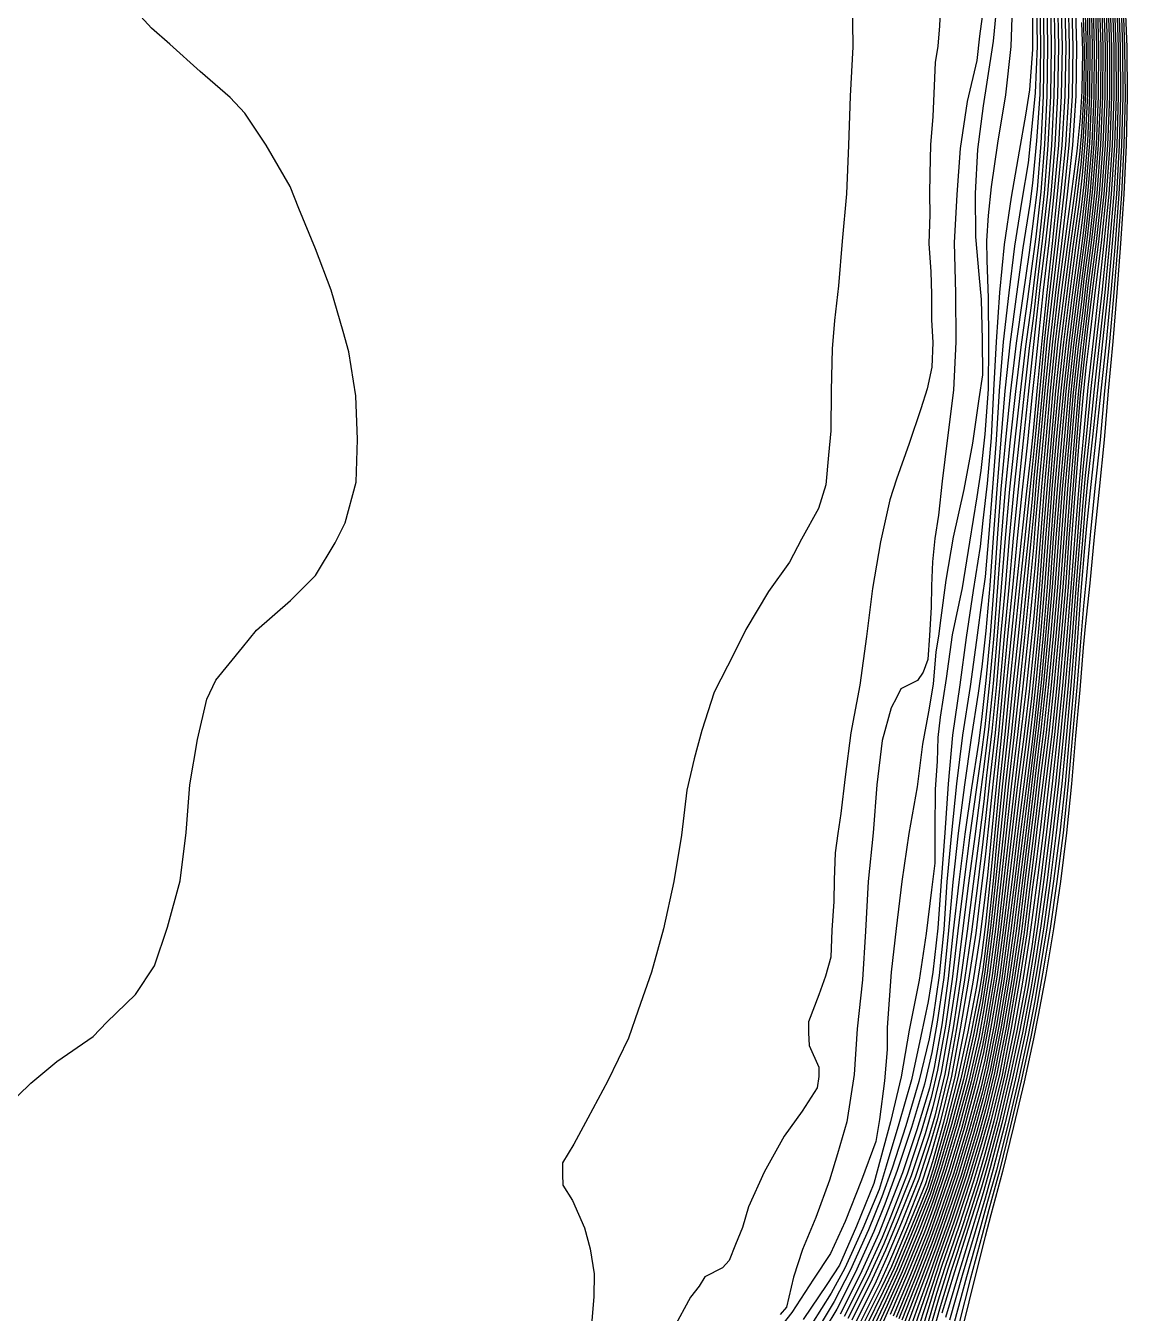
# Model space of a CAD drawing. Header units: feet. Extents: x 333642 to 335017, y 470420 to 471851.
# Drawn here: x 334904.9 to 335017, y 471183.6 to 471314.7 of the extents above; entities that cross this region are included whole.
import ezdxf

# ---------------------------------------------------------------- set-up
doc = ezdxf.new("R2010")
doc.units = ezdxf.units.FT
doc.header["$MEASUREMENT"] = 0
doc.layers.add('Contour', color=7, linetype='CONTINUOUS', true_color=0xffffff)

msp = doc.modelspace()

# ---------------------------------------------------------------- linework, layer by layer
at = {"layer": 'Contour', "color": 18, "linetype": 'Continuous', "true_color": 0x000000}
for points, elevation in [([(334902.84273, 471204.539697), (334905.368203, 471207.028174), (334908.028306, 471209.219541), (334911.736293, 471211.781924), (334913.114236, 471213.211283), (334916.041171, 471216.041087), (334917.953567, 471218.955761), (334919.301326, 471222.879308), (334920.577976, 471227.621375), (334921.178572, 471232.516835), (334921.546151, 471237.399353), (334922.337429, 471242.015256), (334923.27475, 471246.11363), (334924.220484, 471248.042852), (334926.914381, 471251.375231), (334928.344113, 471253.139455), (334931.805918, 471256.153117), (334934.357576, 471258.70942), (334936.36823, 471262.007922), (334937.387074, 471264.041176), (334938.477352, 471268.196672), (334938.626718, 471272.546971), (334938.443377, 471276.982355), (334937.743907, 471281.448473), (334937.154755, 471283.54072), (334935.962782, 471287.755734), (334934.341314, 471291.954319), (334932.665454, 471296.041515), (334931.758719, 471298.301603), (334929.328182, 471302.493175), (334927.145345, 471305.748304), (334925.66699, 471307.371221), (334922.613693, 471309.996921), (334919.519291, 471312.769457), (334917.657218, 471314.426754), (334914.744744, 471317.645274)], -2), ([(334988.984299, 471317.492075), (334989.05612, 471312.50216), (334988.766221, 471307.506215), (334988.6022, 471302.495677), (334988.404403, 471297.554111), (334987.953148, 471292.71906), (334987.593494, 471288.168251), (334987.1838, 471284.661263), (334986.926717, 471281.780325), (334986.844502, 471277.534573), (334986.813373, 471273.418527), (334986.557324, 471270.932316), (334986.294153, 471267.94042), (334985.545936, 471265.519321), (334983.830001, 471262.385151), (334982.580122, 471260.062694), (334980.457963, 471257.06977), (334978.14495, 471253.209355), (334976.952607, 471250.779523), (334974.92373, 471246.820577), (334973.657312, 471242.909269), (334972.896177, 471240.039034), (334972.147597, 471236.856159), (334971.612395, 471232.260284), (334970.808048, 471227.531517), (334969.75522, 471222.733798), (334968.544942, 471218.331149), (334967.198854, 471214.450818), (334966.208986, 471211.600334), (334964.095351, 471207.25668), (334962.082806, 471203.457676), (334960.655236, 471200.813206), (334959.488114, 471198.889903), (334959.476315, 471197.741807), (334959.537727, 471196.648401), (334960.522393, 471195.070962), (334961.736589, 471192.288976), (334962.317862, 471190.163568), (334962.710523, 471187.609214), (334962.676324, 471185.272547), (334962.446918, 471182.448771)], -2), ([(334998.018392, 471318.174587), (334997.872777, 471314.653912), (334997.688442, 471312.587086), (334997.422138, 471310.923906), (334997.270464, 471307.758725), (334997.198693, 471305.427944), (334996.934959, 471302.550815), (334996.877057, 471299.570871), (334996.842274, 471297.523307), (334996.888851, 471295.459696), (334996.776131, 471292.488468), (334996.996798, 471289.620528), (334997.065748, 471287.332702), (334997.043459, 471284.735558), (334997.175796, 471282.427095), (334997.066987, 471279.911096), (334996.594628, 471277.704675), (334995.973299, 471275.664486), (334994.782249, 471272.133903), (334993.482104, 471268.488357), (334992.815183, 471266.387349), (334991.851104, 471262.12837), (334991.046053, 471257.370893), (334990.444696, 471252.496147), (334989.756956, 471247.531762), (334988.852855, 471242.68708), (334988.278604, 471238.211023), (334987.814322, 471234.473348), (334987.531231, 471232.434019), (334987.253741, 471230.467368), (334987.146246, 471227.699869), (334987.115862, 471225.513205), (334986.91115, 471222.594004), (334986.803076, 471219.833833), (334986.27545, 471217.896026), (334985.583419, 471215.99267), (334984.516287, 471213.274659), (334984.520198, 471212.143903), (334984.6118, 471210.836706), (334985.59875, 471208.659984), (334985.590752, 471207.695646), (334985.399879, 471206.53771), (334983.884143, 471204.179061), (334982.069055, 471201.615229), (334980.010373, 471197.950539), (334978.410353, 471194.436154), (334977.803737, 471192.337959), (334977.088174, 471190.577367), (334976.442785, 471188.971962), (334975.776565, 471188.203236), (334973.968561, 471187.314575), (334973.397071, 471186.350542), (334972.504616, 471185.215661), (334970.792536, 471182.031174)], -2.5), ([(335003.766895, 471317.691972), (335003.314037, 471313.107663), (335002.681001, 471308.907382), (335002.299946, 471306.512181), (335001.716937, 471302.061668), (335001.502585, 471297.598926), (335001.520139, 471293.185902), (335001.878991, 471289.347273), (335002.116916, 471286.797761), (335002.204366, 471282.679092), (335002.233264, 471279.120012), (335001.87906, 471276.674941), (335001.217257, 471272.181468), (335000.356247, 471267.446905), (334999.242539, 471262.591415), (334998.518699, 471258.216224), (334998.010897, 471254.372143), (334997.74724, 471252.517752), (334997.493938, 471250.927307), (334997.226509, 471247.637227), (334996.746339, 471244.82054), (334996.130702, 471241.518237), (334995.583617, 471237.196816), (334994.75032, 471232.431449), (334994.0142, 471227.561308), (334993.462172, 471222.762161), (334992.960773, 471218.32954), (334992.732957, 471215.488087), (334992.534364, 471212.669011), (334992.525384, 471210.44146), (334992.279774, 471207.267554), (334991.768984, 471203.333322), (334991.377317, 471201.079599), (334989.921854, 471197.128327), (334988.25297, 471192.923169), (334986.76391, 471189.667024), (334985.031204, 471187.068372), (334982.828337, 471183.662999), (334981.192418, 471181.613898)], -3.5), ([(335002.523042, 471317.883771), (335001.950207, 471313.584531), (335001.671774, 471311.136737), (335000.693031, 471306.948148), (334999.976229, 471302.165002), (334999.61649, 471297.473406), (334999.372528, 471292.544606), (334999.483914, 471287.451929), (334999.537719, 471282.483421), (334999.287298, 471277.567934), (334998.694039, 471272.708536), (334998.150137, 471268.28534), (334997.76943, 471264.836478), (334997.385155, 471262.460821), (334997.161983, 471260.087122), (334997.052672, 471257.635701), (334997.019918, 471255.47924), (334996.856729, 471252.592704), (334996.660427, 471250.134049), (334996.192168, 471248.842524), (334995.609127, 471247.996158), (334993.928387, 471247.159864), (334993.537373, 471246.314541), (334992.932367, 471245.213289), (334992.020318, 471241.909902), (334991.483496, 471237.385336), (334991.106832, 471232.501278), (334990.603696, 471227.533527), (334990.32537, 471222.484386), (334990.015157, 471217.53322), (334989.498266, 471212.554999), (334989.179949, 471207.905148), (334988.436994, 471203.07445), (334987.480454, 471199.810747), (334986.65242, 471197.146869), (334985.283598, 471193.341737), (334983.9105, 471190.0977), (334982.990336, 471187.281096), (334982.29168, 471184.208944), (334981.663033, 471183.46438)], -3), ([(335005.292489, 471317.510621), (335005.11503, 471312.556112), (335004.594106, 471307.61432), (335003.773576, 471302.703342), (335003.116192, 471298.260079), (335002.832179, 471295.331558), (335002.651621, 471292.773242), (335002.667106, 471290.78924), (335002.813432, 471286.915344), (335002.846892, 471282.354169), (335002.831611, 471277.679688), (335002.482073, 471273.081012), (335002.076375, 471269.378229), (335001.665124, 471266.705373), (335000.918604, 471262.093942), (335000.15615, 471257.436382), (334999.166226, 471252.660133), (334998.552763, 471248.225967), (334997.944468, 471244.275722), (334997.679867, 471242.211162), (334997.633926, 471239.775754), (334997.433971, 471236.953821), (334997.393166, 471232.816639), (334997.376301, 471229.410427), (334997.057378, 471226.712836), (334996.523457, 471222.241646), (334995.796982, 471217.503417), (334994.786026, 471212.420144), (334993.966734, 471207.674491), (334992.892812, 471203.095645), (334991.854919, 471199.323918), (334991.190289, 471196.806941), (334989.42288, 471192.460973), (334987.669639, 471188.484812), (334986.411961, 471186.513564), (334983.992986, 471182.948733)], -4), ([(335008.430413, 471317.496736), (335008.495394, 471312.500947), (335008.415244, 471307.522473), (335008.18793, 471302.673957), (335007.792527, 471297.990837), (335007.312783, 471293.985068), (335006.993177, 471291.589588), (335006.34761, 471287.122624), (335005.681647, 471282.347231), (335005.097643, 471277.48538), (335004.587767, 471272.508914), (335004.122215, 471267.498494), (335003.741142, 471262.491211), (335003.387368, 471257.509502), (335003.034019, 471252.67036), (335002.592341, 471248.009144), (335002.14576, 471244.053412), (335001.829265, 471241.617053), (335001.1057, 471237.096244), (335000.449528, 471232.35174), (334999.817097, 471227.478572), (334999.250799, 471222.509635), (334998.761952, 471217.659577), (334998.086835, 471212.941959), (334997.329517, 471208.604695), (334996.835337, 471206.513522), (334995.569936, 471202.26216), (334994.109364, 471197.90316), (334992.585199, 471193.99304), (334991.677866, 471191.710103), (334989.789309, 471187.537151), (334987.76303, 471183.500797)], -6), ([(335008.789761, 471317.496176), (335008.864281, 471312.500834), (335008.781077, 471307.509266), (335008.548187, 471302.56099), (335008.175371, 471297.746031), (335007.655661, 471293.17223), (335007.236415, 471289.935217), (335006.832826, 471286.812378), (335006.180595, 471282.195552), (335005.598188, 471277.422929), (335005.065729, 471272.510056), (335004.555405, 471267.497841), (335004.146005, 471262.489517), (335003.769222, 471257.492508), (335003.387559, 471252.577837), (335002.958498, 471247.806114), (335002.480023, 471243.299441), (335002.117351, 471240.451289), (335001.603775, 471236.884872), (335000.966348, 471232.250133), (335000.327404, 471227.440854), (334999.7342, 471222.511177), (334999.168083, 471217.608143), (334998.463378, 471212.818242), (334997.666656, 471208.325222), (334996.999161, 471205.557608), (334996.000828, 471202.085431), (334994.556056, 471197.740283), (334992.895072, 471193.472574), (334992.02054, 471191.315777), (334990.226778, 471187.377587), (334988.155716, 471183.271793)], -6.5), ([(335009.149113, 471317.495569), (335009.23317, 471312.500686), (335009.149402, 471307.510243), (335008.897683, 471302.509833), (335008.533403, 471297.619261), (335008.011113, 471292.895659), (335007.465198, 471288.488937), (335007.207752, 471286.19634), (335006.627196, 471282.000002), (335006.062247, 471277.32967), (335005.531961, 471272.503307), (335004.988573, 471267.497111), (335004.550832, 471262.487685), (335004.151234, 471257.491502), (335003.726531, 471252.525764), (335003.312988, 471247.692372), (335002.841488, 471243.046346), (335002.365364, 471239.222255), (335002.052468, 471236.637133), (335001.449548, 471232.13766), (335000.816974, 471227.38489), (335000.21764, 471222.512802), (334999.579797, 471217.567963), (334998.850397, 471212.721164), (334998.024451, 471208.109809), (334997.179552, 471204.599428), (334996.399658, 471201.87152), (334994.971671, 471197.58499), (334993.262194, 471193.24014), (334992.189957, 471190.666773), (334990.629004, 471187.223837), (334988.538087, 471183.067567)], -7), ([(335009.50847, 471317.494914), (335009.602061, 471312.500503), (335009.517731, 471307.51126), (335009.255454, 471302.510861), (335008.855876, 471297.563454), (335008.328828, 471292.773155), (335007.768379, 471288.214355), (335007.417075, 471285.1366), (335007.003758, 471281.829298), (335006.473282, 471277.251684), (335005.961803, 471272.467504), (335005.421715, 471267.496306), (335004.95562, 471262.485716), (335004.533225, 471257.490431), (335004.075859, 471252.503286), (335003.658926, 471247.598143), (335003.197409, 471242.840323), (335002.662482, 471238.3381), (335002.362742, 471235.689938), (335001.895003, 471231.942388), (335001.282055, 471227.29249), (335000.685631, 471222.488414), (334999.996019, 471217.536332), (334999.245771, 471212.644296), (334998.398246, 471207.94276), (334997.380016, 471203.654064), (334996.785546, 471201.59397), (334995.388014, 471197.413337), (334993.639593, 471193.021769), (334992.362082, 471190.020884), (334991.027435, 471187.058304), (334988.930815, 471182.876365)], -7.5), ([(335009.867832, 471317.494211), (335009.970954, 471312.500285), (335009.886066, 471307.512316), (335009.613234, 471302.511938), (335009.182559, 471297.520414), (335008.655102, 471292.679913), (335008.089023, 471288.009688), (335007.646779, 471284.070786), (335007.363756, 471281.594179), (335006.875675, 471277.146392), (335006.386482, 471272.419106), (335005.85483, 471267.495426), (335005.360367, 471262.48361), (335004.915195, 471257.489297), (335004.4332, 471252.503451), (335003.988815, 471247.52342), (335003.536633, 471242.680063), (335003.002238, 471237.986705), (335002.555456, 471233.974873), (335002.289855, 471231.57527), (335001.716986, 471227.12681), (335001.131397, 471222.410821), (335000.421402, 471217.538509), (334999.608615, 471212.591413), (334998.732863, 471207.825243), (334997.659403, 471203.37429), (334996.895786, 471200.732174), (334995.753772, 471197.2355), (334993.993753, 471192.825497), (334992.532897, 471189.360569), (334991.419398, 471186.875214), (334989.335858, 471182.698015)], -8), ([(335010.2272, 471317.493461), (335010.339849, 471312.500032), (335010.254406, 471307.513412), (335009.971022, 471302.513065), (335009.516842, 471297.502369), (335008.991095, 471292.55312), (335008.421724, 471287.741371), (335007.936223, 471283.132626), (335007.590655, 471279.863606), (335007.256821, 471276.802393), (335006.805018, 471272.260455), (335006.282693, 471267.431378), (335005.765071, 471262.48137), (335005.297141, 471257.488099), (335004.790541, 471252.503617), (335004.325975, 471247.509289), (335003.859989, 471242.571962), (335003.328716, 471237.755159), (335002.844338, 471233.181207), (335002.512703, 471230.06296), (335002.103813, 471226.840175), (335001.546367, 471222.279537), (335000.832335, 471217.488539), (334999.974035, 471212.548321), (334999.073364, 471207.730857), (334997.956278, 471203.170294), (334997.007868, 471199.849968), (334996.112756, 471197.024869), (334994.352868, 471192.633309), (334992.707606, 471188.703), (334991.795015, 471186.671778), (334989.734035, 471182.529127)], -8.5), ([(335010.586574, 471317.492664), (335010.708746, 471312.499743), (335010.622751, 471307.514547), (335010.328819, 471302.514241), (335009.856318, 471297.502427), (335009.317635, 471292.501116), (335008.77214, 471287.494284), (335008.267796, 471282.577426), (335007.81401, 471277.828757), (335007.392774, 471273.37503), (335007.117833, 471270.795319), (335006.691496, 471266.96265), (335006.173179, 471262.289518), (335005.659914, 471257.464922), (335005.147884, 471252.503783), (335004.664724, 471247.509883), (335004.179543, 471242.512359), (335003.664199, 471237.552292), (335003.185688, 471232.750007), (335002.739947, 471228.182997), (335002.366408, 471225.093472), (335001.955812, 471221.872158), (335001.253297, 471217.296457), (335000.362189, 471212.455227), (334999.420058, 471207.654017), (334998.265365, 471203.008168), (334997.136027, 471198.992546), (334996.447891, 471196.779019), (334994.690877, 471192.456534), (334992.967601, 471188.362507), (334992.003849, 471186.281313), (334990.075375, 471182.398009)], -9), ([(335010.945953, 471317.49182), (335011.077647, 471312.49942), (335010.991102, 471307.51572), (335010.686626, 471302.515466), (335010.195792, 471297.502483), (335009.635241, 471292.500949), (335009.068538, 471287.493224), (335008.532818, 471282.524367), (335008.075147, 471277.718025), (335007.643518, 471273.130973), (335007.290823, 471269.715367), (335007.001444, 471266.759841), (335006.509281, 471262.197222), (335006.009086, 471257.420598), (335005.505227, 471252.503949), (335005.003478, 471247.510494), (335004.501949, 471242.512708), (335003.983702, 471237.489989), (335003.490358, 471232.54293), (335003.035992, 471227.741302), (335002.541289, 471223.186785), (335002.127724, 471220.016825), (335001.628259, 471216.863753), (335000.735559, 471212.233034), (334999.745208, 471207.554332), (334998.552881, 471202.92433), (334997.331763, 471198.612071), (334996.647478, 471196.437053), (334994.984524, 471192.331599), (334993.245346, 471188.195352), (334992.141092, 471185.811721), (334990.405961, 471182.276763)], -9.5), ([(335011.30534, 471317.490929), (335011.44655, 471312.499062), (335011.359458, 471307.516932), (335011.044443, 471302.51674), (335010.535264, 471297.502537), (335009.952843, 471292.500768), (335009.364922, 471287.492109), (335008.801283, 471282.483276), (335008.343079, 471277.634155), (335007.907818, 471272.949668), (335007.479989, 471268.644558), (335007.297381, 471266.481396), (335006.838059, 471262.073755), (335006.353935, 471257.362366), (335005.862572, 471252.504117), (335005.342239, 471247.511122), (335004.824357, 471242.513054), (335004.290057, 471237.48908), (335003.780004, 471232.486533), (335003.317954, 471227.616707), (335002.80642, 471222.91685), (335002.262264, 471218.549282), (335001.914743, 471216.34535), (335001.061686, 471212.042814), (335000.048784, 471207.442473), (334998.822857, 471202.871252), (334997.565304, 471198.507558), (334996.77659, 471196.05872), (334995.25783, 471192.239808), (334993.513539, 471188.057916), (334992.273006, 471185.340058), (334990.735247, 471182.152804)], -10), ([(335011.664734, 471317.489991), (335011.815457, 471312.49867), (335011.727821, 471307.518183), (335011.40227, 471302.518062), (335010.874735, 471297.502588), (335010.270442, 471292.500573), (335009.661291, 471287.490937), (335009.080861, 471282.479238), (335008.60132, 471277.559415), (335008.160997, 471272.791397), (335007.719138, 471268.232172), (335007.456582, 471265.252954), (335007.136379, 471261.866461), (335006.678871, 471257.267101), (335006.199368, 471252.460594), (335005.681007, 471247.511768), (335005.146768, 471242.513396), (335004.596404, 471237.488139), (335004.071939, 471232.48579), (335003.577413, 471227.578349), (335003.05496, 471222.834376), (335002.487719, 471218.361503), (335002.056194, 471215.680549), (335001.334228, 471211.944041), (335000.311897, 471207.380082), (334999.083037, 471202.803234), (334997.804651, 471198.412694), (334996.907651, 471195.679922), (334995.5302, 471192.147816), (334993.786258, 471187.931704), (334992.407153, 471184.867492), (334991.061952, 471182.023669)], -10.5), ([(335013.48702, 471317.470578), (335013.609511, 471312.498443), (335013.557962, 471307.508082), (335013.364491, 471302.644933), (335012.97714, 471297.925341), (335012.473999, 471293.556463), (335012.204428, 471291.43357), (335011.61743, 471287.062673), (335011.015083, 471282.331859), (335010.47941, 471277.484135), (335010.014844, 471272.509906), (335009.571993, 471267.499399), (335009.182879, 471262.492586), (335008.809634, 471257.497543), (335008.404826, 471252.623477), (335007.958225, 471247.897864), (335007.486383, 471243.489583), (335007.221906, 471241.210147), (335006.671156, 471237.021427), (335006.088829, 471232.326683), (335005.485817, 471227.484253), (335004.857997, 471222.528286), (335004.210127, 471217.679166), (335003.411691, 471212.960836), (335002.584077, 471208.683939), (335002.056853, 471206.510988), (335000.893476, 471202.223361), (334999.566234, 471197.802666), (334998.058118, 471193.432318), (334997.186429, 471190.977972), (334995.730155, 471187.188403), (334994.040536, 471182.886422)], -14), ([(335013.693229, 471317.494489), (335013.830536, 471312.498211), (335013.785641, 471307.5076), (335013.57878, 471302.595278), (335013.194924, 471297.819408), (335012.679446, 471293.317908), (335012.324298, 471290.582511), (335011.85567, 471286.928643), (335011.263812, 471282.269714), (335010.732805, 471277.453746), (335010.280339, 471272.509659), (335009.836365, 471267.499171), (335009.448508, 471262.492643), (335009.078835, 471257.497697), (335008.654463, 471252.581056), (335008.201982, 471247.806622), (335007.713116, 471243.284681), (335007.366849, 471240.427495), (335006.921644, 471236.893194), (335006.34882, 471232.267969), (335005.748645, 471227.456271), (335005.12983, 471222.524664), (335004.460564, 471217.642558), (335003.651533, 471212.882283), (335002.785222, 471208.430924), (335002.198586, 471206.012564), (335001.135149, 471202.115497), (334999.814591, 471197.712623), (334998.301604, 471193.308516), (334997.312215, 471190.54311), (334996.001087, 471187.078917), (334994.34802, 471182.769804)], -14.5), ([(335013.910978, 471317.494651), (335014.05156, 471312.497982), (335014.013321, 471307.507125), (335013.795474, 471302.555194), (335013.417256, 471297.735214), (335012.894796, 471293.131355), (335012.4438, 471289.716699), (335012.087164, 471286.757981), (335011.509168, 471282.192063), (335010.984236, 471277.416344), (335010.545834, 471272.509408), (335010.100738, 471267.498945), (335009.714138, 471262.492701), (335009.348036, 471257.497849), (335008.906791, 471252.546309), (335008.450651, 471247.73267), (335007.949605, 471243.121023), (335007.511142, 471239.635574), (335007.164821, 471236.733132), (335006.605147, 471232.195748), (335006.009501, 471227.4222), (335005.403815, 471222.524709), (335004.711964, 471217.612435), (335003.893784, 471212.818206), (335003.009069, 471208.289892), (335002.319623, 471205.450012), (335001.372416, 471201.998931), (335000.062384, 471197.623881), (334998.54859, 471193.190808), (334997.443308, 471190.112096), (334996.275015, 471186.955862), (334994.665506, 471182.644171)], -15), ([(335014.128727, 471317.494815), (335014.272586, 471312.497755), (335014.241004, 471307.506655), (335014.014136, 471302.522699), (335013.643199, 471297.667987), (335013.11779, 471292.984704), (335012.566588, 471288.857671), (335012.30986, 471286.539558), (335011.75027, 471282.094579), (335011.233268, 471277.370109), (335010.811329, 471272.509156), (335010.36511, 471267.498719), (335009.979768, 471262.492758), (335009.617237, 471257.497998), (335009.161364, 471252.517753), (335008.703323, 471247.672488), (335008.193818, 471242.989718), (335007.657899, 471238.851118), (335007.398714, 471236.532464), (335006.856938, 471232.106574), (335006.267969, 471227.380589), (335005.677802, 471222.524759), (335004.965098, 471217.586178), (335004.139104, 471212.763014), (335003.239156, 471208.170224), (335002.439559, 471204.88248), (335001.606023, 471201.867052), (335000.310393, 471197.532642), (334998.799596, 471193.081143), (334997.589746, 471189.687292), (334996.570271, 471186.792608), (334995.01791, 471182.463976)], -15.5), ([(335014.346476, 471317.494981), (335014.493612, 471312.497531), (335014.468687, 471307.50619), (335014.245562, 471302.511986), (335013.872404, 471297.615687), (335013.347329, 471292.872273), (335012.751206, 471288.402285), (335012.476157, 471285.932066), (335011.986693, 471281.976168), (335011.479748, 471277.314807), (335011.066762, 471272.491692), (335010.629483, 471267.498495), (335010.245397, 471262.492815), (335009.886437, 471257.498146), (335009.429454, 471252.507479), (335008.965953, 471247.606914), (335008.451988, 471242.849812), (335007.867139, 471238.333323), (335007.56569, 471235.701573), (335007.108877, 471231.949688), (335006.529952, 471227.307808), (335005.947099, 471222.498507), (335005.219756, 471217.563234), (335004.387064, 471212.715367), (335003.474483, 471208.068468), (335002.560053, 471204.316054), (335001.835077, 471201.716848), (335000.557991, 471197.436935), (334999.054063, 471192.977979), (334997.739687, 471189.263404), (334996.857957, 471186.633977), (334995.369065, 471182.316112)], -16), ([(335014.564224, 471317.495149), (335014.714638, 471312.497309), (335014.696373, 471307.505732), (335014.483538, 471302.511147), (335014.10415, 471297.574037), (335013.581791, 471292.783929), (335012.976351, 471288.207126), (335012.611674, 471285.112671), (335012.216832, 471281.830378), (335011.722872, 471277.247782), (335011.314799, 471272.459609), (335010.893855, 471267.498273), (335010.511026, 471262.492873), (335010.155638, 471257.498292), (335009.705579, 471252.506884), (335009.235914, 471247.548406), (335008.721073, 471242.727877), (335008.126325, 471238.06855), (335007.688635, 471234.454917), (335007.354129, 471231.695726), (335006.79149, 471227.192158), (335006.211524, 471222.442836), (335005.475758, 471217.543132), (335004.637301, 471212.67414), (335003.714221, 471207.98176), (335002.682754, 471203.756794), (335002.058604, 471201.545011), (335000.804503, 471197.334615), (334999.311408, 471192.879689), (334997.89422, 471188.843145), (334997.141714, 471186.502672), (334995.727779, 471182.166422)], -16.5), ([(335014.781973, 471317.495319), (335014.935665, 471312.497091), (335014.92406, 471307.505279), (335014.721521, 471302.510335), (335014.337802, 471297.54002), (335013.819872, 471292.712685), (335013.209301, 471288.052789), (335012.746182, 471284.291063), (335012.438519, 471281.646814), (335011.961605, 471277.164757), (335011.560359, 471272.420226), (335011.158228, 471267.498051), (335010.776656, 471262.49293), (335010.424838, 471257.498435), (335009.981709, 471252.506308), (335009.511965, 471247.514305), (335008.997873, 471242.63456), (335008.399503, 471237.872604), (335007.848706, 471233.423862), (335007.56203, 471231.064728), (335007.05002, 471227.020798), (335006.476433, 471222.361953), (335005.745289, 471217.521724), (335004.896838, 471212.634122), (335003.966994, 471207.899826), (335002.883751, 471203.442867), (335002.214109, 471201.067786), (335001.063753, 471197.208875), (334999.584888, 471192.769847), (334998.086371, 471188.461865), (334997.396186, 471186.254789), (334996.090537, 471182.020649)], -17), ([(335014.999721, 471317.495492), (335015.156693, 471312.496874), (335015.151749, 471307.504832), (335014.95951, 471302.50955), (335014.574302, 471297.51354), (335014.062251, 471292.65227), (335013.449975, 471287.924588), (335012.890047, 471283.505463), (335012.645467, 471281.345145), (335012.196099, 471277.055773), (335011.804044, 471272.369045), (335011.421913, 471267.495007), (335011.042285, 471262.492987), (335010.694038, 471257.498577), (335010.257844, 471252.505751), (335009.800139, 471247.512796), (335009.287911, 471242.557272), (335008.692278, 471237.716619), (335008.127644, 471233.078549), (335007.689663, 471229.552734), (335007.308376, 471226.72876), (335006.746879, 471222.227361), (335006.02079, 471217.453408), (335005.162311, 471212.597638), (335004.22839, 471207.826829), (335003.13326, 471203.285622), (335002.343299, 471200.428512), (335001.341469, 471197.048077), (334999.88751, 471192.631318), (334998.399643, 471188.258858), (334997.568349, 471185.595496), (334996.464463, 471181.905706)], -17.5), ([(335015.21747, 471317.495666), (335015.377721, 471312.49666), (335015.37944, 471307.504391), (335015.197504, 471302.508792), (335014.831929, 471297.512016), (335014.329306, 471292.570353), (335013.72282, 471287.756868), (335013.157994, 471283.136733), (335012.774393, 471279.871603), (335012.439412, 471276.792818), (335012.06049, 471272.247801), (335011.672886, 471267.436632), (335011.307914, 471262.493045), (335010.963237, 471257.498717), (335010.533984, 471252.505213), (335010.088331, 471247.511351), (335009.584122, 471242.517821), (335009.007361, 471237.565642), (335008.43887, 471232.759175), (335007.874801, 471228.192171), (335007.466705, 471225.146955), (335007.028536, 471221.876709), (335006.314949, 471217.284842), (335005.44799, 471212.512723), (335004.492817, 471207.765358), (335003.389952, 471203.15613), (335002.470359, 471199.782529), (335001.613999, 471196.870966), (335000.191246, 471192.498107), (334998.721876, 471188.085191), (334997.740765, 471184.924654), (334996.829026, 471181.772444)], -18), ([(335015.435218, 471317.495843), (335015.59875, 471312.496449), (335015.607132, 471307.503955), (335015.435504, 471302.508063), (335015.089581, 471297.510577), (335014.599036, 471292.516892), (335014.063499, 471287.506361), (335013.503873, 471282.58598), (335012.970967, 471277.826372), (335012.550954, 471273.387792), (335012.31037, 471270.876865), (335011.965887, 471266.983208), (335011.611233, 471262.31082), (335011.224446, 471257.47901), (335010.810129, 471252.504693), (335010.376538, 471247.50997), (335009.889381, 471242.515655), (335009.341525, 471237.501294), (335008.77041, 471232.59656), (335008.187534, 471227.840604), (335007.612452, 471223.403532), (335007.253802, 471220.918444), (335006.618633, 471217.009927), (335005.744519, 471212.353805), (335004.758425, 471207.693035), (335003.65247, 471203.049319), (335002.5978, 471199.138723), (335001.879966, 471196.672554), (335000.494692, 471192.365449), (334999.051122, 471187.934965), (334997.91711, 471184.252829), (334997.182317, 471181.613305)], -18.5), ([(335015.652967, 471317.496021), (335015.819779, 471312.496241), (335015.834825, 471307.503525), (335015.67351, 471302.50736), (335015.347257, 471297.509223), (335014.881758, 471292.514292), (335014.372352, 471287.50511), (335013.816639, 471282.53982), (335013.279566, 471277.725173), (335012.827678, 471273.161848), (335012.49906, 471269.875959), (335012.225093, 471266.79423), (335011.865645, 471262.224823), (335011.478153, 471257.438512), (335011.086278, 471252.504193), (335010.664761, 471247.508654), (335010.19467, 471242.513603), (335009.666035, 471237.501626), (335009.08983, 471232.553004), (335008.497026, 471227.747024), (335007.886948, 471223.19204), (335007.411529, 471219.997921), (335006.890072, 471216.835576), (335006.015641, 471212.251365), (335005.026572, 471207.611071), (335003.921938, 471202.962041), (335002.743885, 471198.552609), (335002.129671, 471196.41421), (335000.798499, 471192.229639), (334999.386807, 471187.802875), (334998.100495, 471183.588823)], -19), ([(335015.870715, 471317.496202), (335016.040809, 471312.496035), (335016.06252, 471307.503101), (335015.91152, 471302.506685), (335015.604956, 471297.507956), (335015.164534, 471292.511879), (335014.681245, 471287.50397), (335014.132571, 471282.504574), (335013.594222, 471277.649), (335013.116809, 471272.992319), (335012.67663, 471268.878744), (335012.471787, 471266.544095), (335012.114004, 471262.113207), (335011.728747, 471257.386587), (335011.362431, 471252.503711), (335010.953, 471247.507403), (335010.499988, 471242.511665), (335009.990539, 471237.501928), (335009.412277, 471232.518879), (335008.81207, 471227.674775), (335008.172897, 471223.030034), (335007.558834, 471219.077804), (335007.151243, 471216.611341), (335006.298982, 471212.146524), (335005.309458, 471207.529467), (335004.215123, 471202.89666), (335003.037308, 471198.402005), (335002.316514, 471195.857118), (335001.151892, 471192.055755), (334999.783319, 471187.612861), (334998.475067, 471183.168261)], -19.5), ([(335016.088463, 471317.496385), (335016.261839, 471312.495831), (335016.290217, 471307.502683), (335016.149536, 471302.506038), (335015.862677, 471297.506775), (335015.44736, 471292.509653), (335014.990177, 471287.50294), (335014.467308, 471282.495689), (335013.934442, 471277.567503), (335013.440161, 471272.814043), (335012.938964, 471268.252664), (335012.664683, 471265.373993), (335012.373906, 471261.891041), (335011.992544, 471257.284258), (335011.632075, 471252.463961), (335011.241252, 471247.506218), (335010.805333, 471242.509842), (335010.315037, 471237.502201), (335009.746945, 471232.502916), (335009.138554, 471227.62285), (335008.477599, 471222.914342), (335007.762023, 471218.466351), (335007.376427, 471216.148475), (335006.585885, 471212.026001), (335005.59862, 471207.445561), (335004.51055, 471202.829759), (335003.33989, 471198.275761), (335002.504084, 471195.292663), (335001.503487, 471191.880615), (335000.187135, 471187.452359), (334998.896151, 471182.897234)], -20), ([(335016.306211, 471317.49657), (335016.48287, 471312.495631), (335016.517915, 471307.502271), (335016.387556, 471302.505419), (335016.120418, 471297.505681), (335015.730234, 471292.507617), (335015.299143, 471287.502023), (335014.81098, 471282.4974), (335014.289524, 471277.502641), (335013.785281, 471272.674459), (335013.264357, 471267.952002), (335012.815103, 471263.735291), (335012.625054, 471261.497031), (335012.25659, 471257.107259), (335011.894494, 471252.379917), (335011.529518, 471247.505098), (335011.110704, 471242.508135), (335010.639529, 471237.502443), (335010.095724, 471232.503654), (335009.478456, 471227.586194), (335008.802788, 471222.833058), (335008.057838, 471218.285806), (335007.556991, 471215.41346), (335006.878418, 471211.895327), (335005.89499, 471207.360563), (335004.80672, 471202.753384), (335003.650094, 471198.169859), (335002.691971, 471194.724162), (335001.851911, 471191.736403), (335000.60815, 471187.290698), (334999.352335, 471182.655819)], -20.5), ([(335016.523959, 471317.496756), (335016.703902, 471312.495433), (335016.745614, 471307.501865), (335016.625581, 471302.504828), (335016.378177, 471297.504675), (335016.01315, 471292.505772), (335015.608139, 471287.501219), (335015.154613, 471282.498916), (335014.665042, 471277.497314), (335014.201081, 471272.516859), (335013.683128, 471267.585802), (335013.188232, 471262.802536), (335012.778994, 471258.305876), (335012.516721, 471255.60153), (335012.206764, 471251.944088), (335011.840089, 471247.302983), (335011.414996, 471242.475783), (335010.964016, 471237.502656), (335010.44449, 471232.504322), (335009.82135, 471227.556254), (335009.133302, 471222.766753), (335008.364276, 471218.142132), (335007.727343, 471214.671597), (335007.161804, 471211.736701), (335006.188988, 471207.265893), (335005.104435, 471202.679868), (335003.966641, 471198.08095), (335002.882513, 471194.158173), (335002.192929, 471191.590218), (335001.028322, 471187.162971), (334999.817789, 471182.492778)], -21), ([(335016.741707, 471317.496945), (335016.924933, 471312.495237), (335016.973315, 471307.501464), (335016.86361, 471302.504264), (335016.635953, 471297.503757), (335016.296106, 471292.504119), (335015.917163, 471287.500529), (335015.498213, 471282.500234), (335015.043217, 471277.498378), (335014.609131, 471272.513811), (335014.103707, 471267.500604), (335013.598479, 471262.624282), (335013.148472, 471257.914116), (335012.697574, 471253.519617), (335012.499057, 471251.368716), (335012.138273, 471247.066637), (335011.715223, 471242.363071), (335011.288478, 471237.500214), (335010.793244, 471232.504919), (335010.166727, 471227.531761), (335009.46815, 471222.712528), (335008.67911, 471218.02757), (335007.890885, 471213.936754), (335007.434012, 471211.543258), (335006.479525, 471207.157998), (335005.402815, 471202.606468), (335004.28847, 471198.006246), (335003.078035, 471193.601449), (335002.52222, 471191.421599), (335001.438805, 471187.093338), (335000.271499, 471182.399609)], -21.5), ([(335007.741836, 471317.32405), (335007.791129, 471312.569146), (335007.598862, 471307.838741), (335007.174338, 471303.380044), (335006.881397, 471300.692058), (335006.244815, 471296.902464), (335005.492882, 471292.228238), (335004.911346, 471287.457887), (335004.345747, 471282.489198), (335003.947419, 471277.499894), (335003.631869, 471272.50703), (335003.245216, 471267.637713), (335002.873018, 471262.92079), (335002.514552, 471258.561522), (335002.212485, 471256.468929), (335001.643789, 471252.099089), (335000.98321, 471247.401827), (335000.190672, 471242.443406), (334999.591827, 471237.475049), (334999.087755, 471232.482542), (334998.613517, 471227.501641), (334998.297509, 471222.653783), (334997.820118, 471217.98223), (334997.206683, 471213.767835), (334996.821012, 471211.537147), (334995.766178, 471207.169675), (334994.441947, 471202.678498), (334993.037149, 471198.350253), (334992.005289, 471195.445225), (334990.624846, 471192.073454), (334988.758941, 471187.932476), (334987.151991, 471184.79559), (334985.618609, 471182.252655)], -5), ([(335008.088697, 471317.440645), (335008.127143, 471312.502711), (335008.06345, 471307.647345), (335007.743751, 471302.949608), (335007.321409, 471298.6308), (335007.054179, 471296.487843), (335006.339428, 471292.048098), (335005.699641, 471287.351564), (335005.062486, 471282.471598), (335004.522938, 471277.494329), (335004.109814, 471272.507807), (335003.689004, 471267.49907), (335003.336936, 471262.522803), (335002.998425, 471257.692763), (335002.567273, 471253.067424), (335002.161503, 471249.412824), (335001.813818, 471246.715748), (335001.09077, 471242.15772), (335000.392767, 471237.378158), (334999.776507, 471232.473772), (334999.214925, 471227.489367), (334998.778365, 471222.567162), (334998.293757, 471217.787895), (334997.637719, 471213.225071), (334997.085383, 471210.12662), (334996.324275, 471206.915489), (334995.013998, 471202.492929), (334993.570868, 471198.128207), (334992.29023, 471194.706697), (334991.17054, 471191.89901), (334989.290483, 471187.719953), (334987.419264, 471184.005519), (334986.230598, 471182.025808)], -5.5), ([(335012.462132, 471316.664278), (335012.599681, 471312.326659), (335012.5439, 471307.866259), (335012.303628, 471303.797121), (335012.115443, 471301.537774), (335011.54369, 471297.108822), (335010.887058, 471292.379122), (335010.253984, 471287.488428), (335009.641709, 471282.476791), (335009.129574, 471277.490039), (335008.686362, 471272.544752), (335008.247225, 471267.706028), (335007.856862, 471263.061228), (335007.55911, 471259.452943), (335007.295366, 471256.707129), (335006.859346, 471252.200605), (335006.359365, 471247.429553), (335005.791597, 471242.514068), (335005.209069, 471237.486157), (335004.655789, 471232.484247), (335004.104234, 471227.518937), (335003.566532, 471222.708151), (335002.966895, 471218.077435), (335002.345615, 471214.3274), (335001.862648, 471211.675409), (335000.835665, 471207.228724), (334999.608513, 471202.66722), (334998.298601, 471198.248038), (334997.178806, 471194.928728), (334996.069218, 471191.957062), (334994.341859, 471187.705877), (334992.688426, 471183.932665), (334991.702352, 471181.739817)], -11.5), ([(335012.66784, 471316.993157), (335012.785498, 471312.407272), (335012.72715, 471307.794185), (335012.495955, 471303.305052), (335012.259473, 471300.544143), (335011.811317, 471296.932645), (335011.169598, 471292.297422), (335010.536768, 471287.454506), (335009.922117, 471282.475519), (335009.399663, 471277.489089), (335008.952858, 471272.510874), (335008.514398, 471267.538239), (335008.128457, 471262.706329), (335007.767082, 471258.084781), (335007.454724, 471254.572092), (335007.167437, 471251.741432), (335006.688429, 471247.216426), (335006.118, 471242.436187), (335005.515387, 471237.485117), (335004.947705, 471232.483448), (335004.370871, 471227.495963), (335003.828116, 471222.659943), (335003.217465, 471217.970258), (335002.49858, 471213.660222), (335002.115625, 471211.494022), (335001.094887, 471207.13451), (334999.872945, 471202.596298), (334998.552254, 471198.176564), (334997.32051, 471194.559842), (334996.334387, 471191.855219), (334994.622995, 471187.60269), (334992.855847, 471183.478644)], -12), ([(335012.88081, 471317.263364), (335012.970433, 471312.483238), (335012.928758, 471307.709451), (335012.707257, 471303.073718), (335012.388435, 471299.435456), (335012.065924, 471296.704448), (335011.444675, 471292.194167), (335010.815217, 471287.403532), (335010.202515, 471282.474214), (335009.669747, 471277.488116), (335009.218355, 471272.510635), (335008.778879, 471267.500091), (335008.391111, 471262.55757), (335008.029136, 471257.767217), (335007.646056, 471253.216123), (335007.343697, 471250.201843), (335006.989541, 471246.878858), (335006.431099, 471242.277762), (335005.819278, 471237.435393), (335005.239614, 471232.482629), (335004.649747, 471227.493068), (335004.083362, 471222.617749), (335003.460938, 471217.876416), (335002.708951, 471213.392586), (335002.244765, 471210.848503), (335001.339647, 471207.017436), (335000.130253, 471202.51889), (334998.803828, 471198.086666), (334997.474107, 471194.198896), (334996.593611, 471191.74399), (334994.901372, 471187.497023), (334993.142679, 471183.305749)], -12.5), ([(335013.087164, 471317.387322), (335013.167465, 471312.498914), (335013.139808, 471307.627434), (335012.92629, 471302.89675), (335012.541258, 471298.478116), (335012.279678, 471296.201025), (335011.712829, 471292.047785), (335011.089773, 471287.333332), (335010.480728, 471282.464026), (335009.939825, 471277.487119), (335009.483852, 471272.510395), (335009.04325, 471267.499859), (335008.65162, 471262.492472), (335008.290943, 471257.614884), (335007.89805, 471252.885566), (335007.480495, 471248.474861), (335007.235965, 471246.185106), (335006.727456, 471242.049313), (335006.117877, 471237.324845), (335005.530108, 471232.472239), (335004.930265, 471227.492811), (335004.339649, 471222.582412), (335003.707103, 471217.798188), (335002.935957, 471213.218964), (335002.3554, 471210.12486), (335001.57905, 471206.875813), (335000.386644, 471202.43358), (334999.057597, 471197.995313), (334997.631492, 471193.841003), (334996.848188, 471191.625928), (334995.180124, 471187.396034), (334993.437021, 471183.152145)], -13), ([(335013.285861, 471317.433521), (335013.388488, 471312.498677), (335013.347095, 471307.557255), (335013.142784, 471302.748424), (335012.753212, 471298.148897), (335012.370662, 471294.856125), (335011.966167, 471291.80464), (335011.356091, 471287.220597), (335010.749174, 471282.408017), (335010.209897, 471277.486098), (335009.749348, 471272.510152), (335009.307622, 471267.499629), (335008.917249, 471262.492529), (335008.547214, 471257.535776), (335008.150132, 471252.71862), (335007.71356, 471248.103941), (335007.340206, 471244.610991), (335006.999112, 471241.75179), (335006.400541, 471237.18726), (335005.813485, 471232.405125), (335005.210781, 471227.492552), (335004.597965, 471222.552941), (335003.957043, 471217.733262), (335003.170693, 471213.07714), (335002.467556, 471209.399099), (335001.817115, 471206.707944), (335000.641742, 471202.33665), (334999.312582, 471197.902079), (334997.814896, 471193.551317), (334997.062245, 471191.412886), (334995.457264, 471187.295394), (334993.737004, 471183.013951)], -13.5), ([(335007.333502, 471315.491728), (335007.318669, 471312.228473), (335007.016199, 471308.133497), (335006.621082, 471305.567086), (335005.986382, 471301.893263), (335005.155517, 471297.202784), (335004.44978, 471292.395984), (335003.98779, 471287.49621), (335003.627442, 471282.497777), (335003.375442, 471277.527534), (335003.11838, 471272.698647), (335002.700178, 471268.045177), (335002.274631, 471264.292625), (335002.000236, 471261.653724), (335001.28802, 471257.18376), (335000.568202, 471252.391354), (334999.922674, 471247.550697), (334999.190262, 471242.427559), (334998.737091, 471237.482349), (334998.398423, 471232.486443), (334998.035928, 471227.567008), (334997.68639, 471222.802808), (334997.187179, 471218.310412), (334996.723697, 471215.344673), (334995.977214, 471211.795938), (334994.998294, 471207.356943), (334993.736645, 471202.859507), (334992.449066, 471198.553021), (334991.727519, 471196.191236), (334990.072059, 471192.2329), (334988.239447, 471188.171383), (334986.820994, 471185.634165), (334984.880417, 471182.5005)], -4.5), ([(335012.323361, 471314.986677), (335012.409221, 471312.099686), (335012.356834, 471307.991934), (335012.1829, 471305.296387), (335011.841039, 471301.902198), (335011.243818, 471297.272786), (335010.580701, 471292.458134), (335009.957645, 471287.48971), (335009.36129, 471282.47803), (335008.861802, 471277.504124), (335008.419748, 471272.677064), (335007.977505, 471267.983142), (335007.617725, 471263.930715), (335007.417664, 471261.560804), (335006.994909, 471257.130021), (335006.530241, 471252.395408), (335006.01978, 471247.51243), (335005.469181, 471242.513734), (335004.902741, 471237.487164), (335004.363867, 471232.485028), (335003.839638, 471227.546111), (335003.308594, 471222.765633), (335002.723176, 471218.206232), (335002.19898, 471215.004375), (335001.601644, 471211.823282), (335000.574413, 471207.309644), (334999.345058, 471202.73568), (334998.04925, 471198.326483), (334997.041479, 471195.30266), (334995.800902, 471192.05407), (334994.062642, 471187.814927), (334992.545114, 471184.397292), (334991.384766, 471181.886857)], -11)]:
    msp.add_lwpolyline(points, dxfattribs=dict(at, elevation=elevation))

doc.saveas('drawing.dxf')
